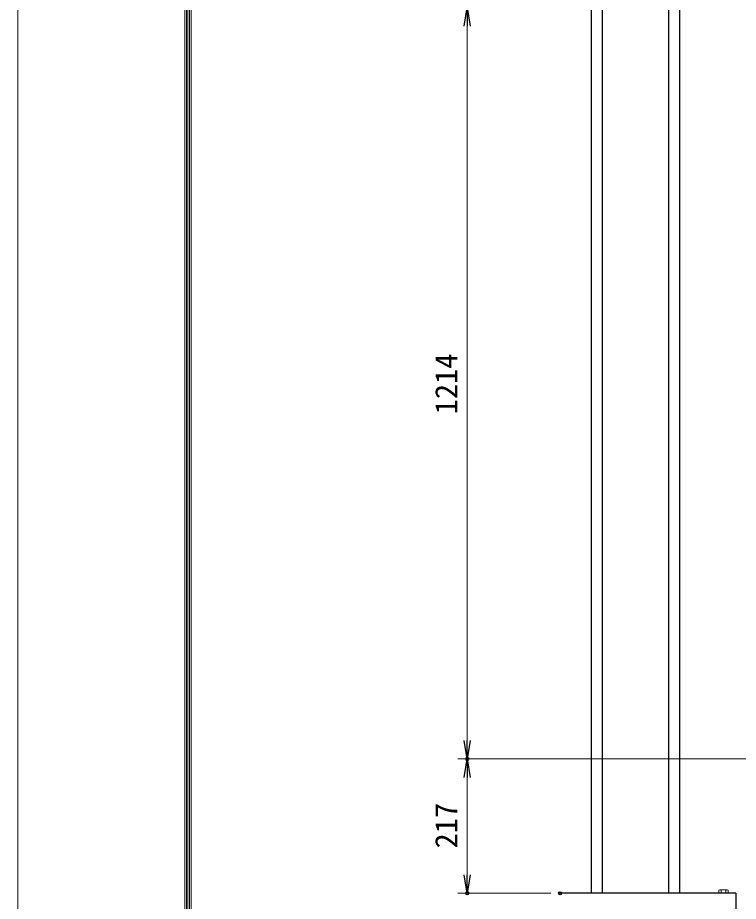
# Model space of a CAD drawing. Units: millimetres, scale not verified. Extents: x -4199 to 4201, y -2971 to 2969.
# Drawn here: x -4199 to -3035, y -913 to 515 of the extents above; entities that cross this region are included whole.
import ezdxf
from ezdxf.enums import TextEntityAlignment as Align

# ---------------------------------------------------------------- set-up
doc = ezdxf.new("R2010")
doc.units = ezdxf.units.MM
doc.header["$LTSCALE"] = 10
doc.header["$PDMODE"] = 32
doc.header["$PDSIZE"] = 5
for name, color, linetype, lineweight in [('0-0_D-STR1', 1, 'Continuous', 25), ('0-2_D-STR3', 3, 'Continuous', 13), ('0-6_DEFPOINTS', 8, 'Continuous', 25), ('0-8_D-STR-DIM', 7, 'Continuous', 13), ('0-9_0', 7, 'Continuous', 25), ('0-D_D-TTL', 7, 'Continuous', 13)]:
    doc.layers.add(name, color=color, linetype=linetype, lineweight=lineweight)
doc.styles.add('ＭＳ ゴシック', font='')
doc.styles.get('ＭＳ ゴシック').set_extended_font_data('MS Gothic')

# ---------------------------------------------------------------- blocks, each defined once
blk = doc.blocks.new('_OPEN')
at = {"layer": '0-9_0'}
blk.add_line((0, 0), (-10, 0), dxfattribs=at)
blk.add_lwpolyline([(-10, 1.667), (0, 0), (-10, -1.667)], dxfattribs=at)

msp = doc.modelspace()

# ---------------------------------------------------------------- linework, layer by layer
at = {"layer": '0-0_D-STR1'}
for p, q in [((-3272.55, 748.49), (-3272.55, -899.51)), ((-3254.55, 748.49), (-3254.55, -899.51)), ((-3147.55, 748.49), (-3147.55, -899.51)), ((-3129.55, 748.49), (-3129.55, -899.51)), ((-3038.55, -899.51), (-3322.55, -899.51)), ((-3038.55, -899.51), (-3038.55, -925.51))]:
    msp.add_line(p, q, dxfattribs=at)
at = {"layer": '0-2_D-STR3'}
for p, q in [((-3066.05, -894.71), (-3066.05, -899.51)), ((-3052.83, -894.01), (-3064.36, -894.01)), ((-3062.3, -894.71), (-3062.3, -899.51)), ((-3054.8, -894.71), (-3054.8, -899.51)), ((-3051.05, -894.71), (-3051.05, -899.51)), ((-3051.05, -899.51), (-3066.05, -899.51))]:
    msp.add_line(p, q, dxfattribs=at)
for centre, radius, start, end in [((-3064.18, -896.85), 2.84, 48.76361, 131.23639), ((-3058.55, -904.41), 10.39, 68.85295, 111.14705), ((-3052.93, -896.87), 2.85, 48.95661, 131.04339)]:
    msp.add_arc(centre, radius, start, end, dxfattribs=at)
at = {"layer": '0-6_DEFPOINTS'}
for p in [(-3472.55, -682.51), (-3472.55, -899.51), (-3322.55, -899.51)]:
    msp.add_point(p, dxfattribs=at)
at = {"layer": '0-8_D-STR-DIM'}
for p, q in [((-3472.55, 501.49), (-3472.55, -652.51)), ((-2519.05, -682.51), (-3487.55, -682.51)), ((-2519.05, -682.51), (-3487.55, -682.51)), ((-3472.55, -712.51), (-3472.55, -869.51)), ((-3337.55, -899.51), (-3487.55, -899.51))]:
    msp.add_line(p, q, dxfattribs=at)
at = {"layer": '0-D_D-TTL', "color": 2}
msp.add_lwpolyline([(-4198.54, 2968.58), (4201.46, 2968.58), (4201.46, -2971.42), (-4198.54, -2971.42)], close=True, dxfattribs=at)
at = {"layer": '0-D_D-TTL'}
for points in [[(-3928.54, 2748.58), (3931.46, 2748.58), (3931.46, -2751.42), (-3928.54, -2751.42)], [(-3926.04, 2746.08), (3928.96, 2746.08), (3928.96, -2748.92), (-3926.04, -2748.92)], [(-3923.54, 2743.58), (3926.46, 2743.58), (3926.46, -2746.42), (-3923.54, -2746.42)], [(-3921.04, 2741.08), (3923.96, 2741.08), (3923.96, -2743.92), (-3921.04, -2743.92)], [(-3918.54, 2738.58), (3921.46, 2738.58), (3921.46, -2741.42), (-3918.54, -2741.42)]]:
    msp.add_lwpolyline(points, close=True, dxfattribs=at)

# ---------------------------------------------------------------- block references
at = {"layer": '0-8_D-STR-DIM', "xscale": 3, "yscale": 3}
for p, rotation in [((-3472.55, 531.49), 90), ((-3472.55, -682.51), 270), ((-3472.55, -682.51), 90), ((-3472.55, -899.51), 270)]:
    msp.add_blockref('_OPEN', p, dxfattribs=dict(at, rotation=rotation))

# ---------------------------------------------------------------- texts
at = {"layer": '0-8_D-STR-DIM', "style": 'ＭＳ ゴシック'}
for s, p in [('1214', (-3477.61, -125.78)), ('217', (-3477.61, -827.09))]:
    msp.add_text(s, height=36.07, rotation=90, dxfattribs=at).set_placement(p, align=Align.BOTTOM_LEFT)

doc.saveas('drawing.dxf')
